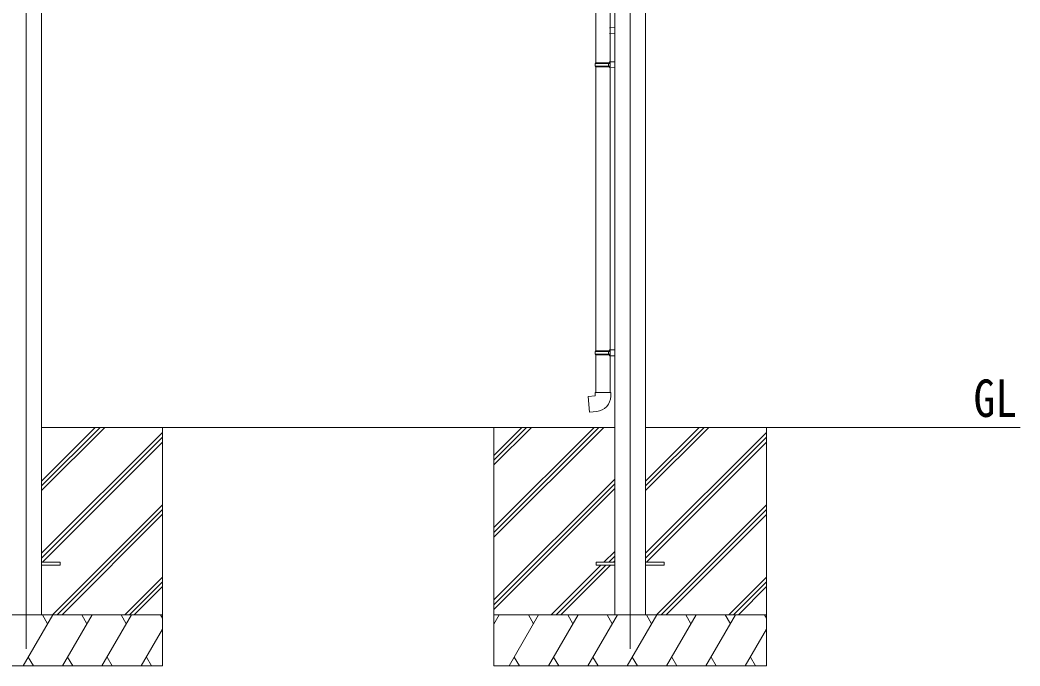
# Model space of a CAD drawing. Units: millimetres at full size, sheet at 1:30; details may follow other scales. Extents: x -8385 to 8479, y -5853 to 5787.
# Drawn here: x 3247 to 6181, y -1550 to 345 of the extents above; entities that cross this region are included whole.
import ezdxf
from ezdxf.enums import TextEntityAlignment as Align

# ---------------------------------------------------------------- set-up
doc = ezdxf.new("R2010")
doc.units = ezdxf.units.MM
doc.header["$LTSCALE"] = 30
for name, color, linetype, lineweight in [('0-0_0', 7, 'Continuous', 9), ('0-1_本体', 4, 'Continuous', 9), ('0-2_部品', 7, 'Continuous', 9), ('0-8_PARTS2', 2, 'Continuous', 9), ('1-2_GLASS_SEAL', 7, 'Continuous', 9)]:
    doc.layers.add(name, color=color, linetype=linetype, lineweight=lineweight)
doc.styles.add('ＭＳ ゴシック', font='')
doc.styles.get('ＭＳ ゴシック').set_extended_font_data('MS Gothic')

msp = doc.modelspace()

# ---------------------------------------------------------------- linework, layer by layer
at = {"layer": '0-0_0'}
for p, q in [((3310.43, -1035.53), (3496.06, -849.9)), ((3310.43, -1021.39), (3481.92, -849.9)), ((3310.43, -1007.24), (3467.78, -849.9)), ((3310.43, -849.9), (4992.03, -849.9)), ((3665.23, -849.9), (3665.23, -1549.9)), ((4637.23, -849.92), (4637.23, -1549.92)), ((4637.23, -1144.09), (4931.41, -849.92)), ((4637.23, -1158.24), (4945.55, -849.92)), ((4637.23, -1172.38), (4959.7, -849.92)), ((4637.23, -960.25), (4747.56, -849.92)), ((4637.23, -946.11), (4733.42, -849.92)), ((4637.23, -931.96), (4719.28, -849.92)), ((6180.71, -849.92), (5082.43, -849.92)), ((5082.43, -1035.55), (5268.06, -849.92)), ((5082.43, -1021.4), (5253.92, -849.92)), ((5082.43, -1007.26), (5239.78, -849.92)), ((5437.23, -849.92), (5437.23, -1549.92)), ((3310.43, -1219.37), (3665.23, -864.58)), ((3310.43, -1233.52), (3665.23, -878.72)), ((5082.43, -1219.39), (5437.23, -864.6)), ((5082.43, -1233.54), (5437.23, -878.74)), ((3312.69, -1245.4), (3665.23, -892.86)), ((5084.69, -1245.42), (5437.23, -892.88)), ((4637.23, -1356.23), (4992.03, -1001.43)), ((4637.23, -1370.37), (4992.03, -1015.57)), ((4637.23, -1384.51), (4992.03, -1029.71)), ((3342.04, -1399.9), (3665.23, -1076.71)), ((5114.04, -1399.92), (5437.23, -1076.73)), ((3356.18, -1399.9), (3665.23, -1090.85)), ((3370.33, -1399.9), (3665.23, -1104.99)), ((5128.18, -1399.92), (5437.23, -1090.87)), ((5142.33, -1399.92), (5437.23, -1105.01)), ((4960.17, -1245.42), (4992.03, -1213.56)), ((4974.32, -1245.42), (4992.03, -1227.7)), ((4805.67, -1399.92), (4951.17, -1254.42)), ((4819.82, -1399.92), (4965.32, -1254.42)), ((4833.96, -1399.92), (4979.46, -1254.42)), ((4988.46, -1245.42), (4992.03, -1241.84)), ((3554.17, -1399.9), (3665.23, -1288.84)), ((5326.17, -1399.92), (5437.23, -1288.86)), ((3568.32, -1399.9), (3665.23, -1302.98)), ((3582.46, -1399.9), (3665.23, -1317.12)), ((5340.32, -1399.92), (5437.23, -1303)), ((5354.46, -1399.92), (5437.23, -1317.14)), ((3665.23, -1399.9), (2865.23, -1399.9)), ((3256.39, -1549.9), (3342.99, -1399.9)), ((3327.99, -1425.88), (3312.99, -1399.9)), ((3371.86, -1549.9), (3458.46, -1399.9)), ((3443.46, -1425.88), (3428.46, -1399.9)), ((3487.33, -1549.9), (3573.93, -1399.9)), ((3543.93, -1399.9), (3558.93, -1425.88)), ((3659.4, -1399.9), (3665.23, -1410)), ((5437.23, -1399.92), (4637.23, -1399.92)), ((4637.23, -1427.42), (4653.11, -1399.92)), ((4681.98, -1549.92), (4768.58, -1399.92)), ((4753.58, -1425.9), (4738.58, -1399.92)), ((4797.45, -1549.92), (4884.05, -1399.92)), ((4869.05, -1425.9), (4854.05, -1399.92)), ((4912.92, -1549.92), (4999.52, -1399.92)), ((4984.52, -1425.9), (4969.52, -1399.92)), ((5028.39, -1549.92), (5114.99, -1399.92)), ((5099.99, -1425.9), (5084.99, -1399.92)), ((5143.86, -1549.92), (5230.46, -1399.92)), ((5215.46, -1425.9), (5200.46, -1399.92)), ((5259.33, -1549.92), (5345.93, -1399.92)), ((5315.93, -1399.92), (5330.93, -1425.9)), ((5431.4, -1399.92), (5437.23, -1410.02)), ((3602.8, -1549.9), (3665.23, -1441.76)), ((5374.8, -1549.92), (5437.23, -1441.78)), ((3271.39, -1523.92), (3286.39, -1549.9)), ((3386.86, -1523.92), (3401.86, -1549.9)), ((3502.33, -1523.92), (3517.33, -1549.9)), ((3617.8, -1523.92), (3632.8, -1549.9)), ((4696.98, -1523.94), (4711.98, -1549.92)), ((4812.45, -1523.94), (4827.45, -1549.92)), ((4927.92, -1523.94), (4942.92, -1549.92)), ((5043.39, -1523.94), (5058.39, -1549.92)), ((5158.86, -1523.94), (5173.86, -1549.92)), ((5274.33, -1523.94), (5289.33, -1549.92)), ((5389.8, -1523.94), (5404.8, -1549.92)), ((2865.23, -1549.9), (3665.23, -1549.9)), ((4637.23, -1549.92), (5437.23, -1549.92))]:
    msp.add_line(p, q, dxfattribs=at)
at = {"layer": '0-1_本体'}
msp.add_line((4992.03, 1480.08), (4992.03, -1399.92), dxfattribs=at)
for points in [[(3292.73, 1476.48), (3310.43, 1476.48), (3310.43, -1399.9)], [(5064.73, 1480.08), (5082.43, 1480.08), (5082.43, -1399.92)]]:
    msp.add_lwpolyline(points, dxfattribs=at)
at = {"layer": '0-2_部品'}
for p, q in [((4936.03, 1164.03), (4936.03, 219.84)), ((4978.03, 1161.47), (4978.03, 222.4)), ((4934.03, 217.84), (4935.03, 219.84)), ((4934.03, 217.84), (4978.03, 217.84)), ((4934.03, 217.84), (4934.03, 209.84)), ((4934.03, 209.84), (4978.03, 209.84)), ((4934.03, 209.84), (4935.03, 207.84)), ((4935.03, 219.84), (4978.03, 219.84)), ((4935.03, 207.84), (4978.03, 207.84)), ((4936.03, 207.84), (4936.03, -625.32)), ((4973.56, 217.84), (4973.13, 219.84)), ((4976.03, 222.34), (4992.03, 222.81)), ((4976.03, 220.34), (4976.03, 222.34)), ((4976.03, 220.34), (4978.03, 220.34)), ((4976.03, 205.34), (4976.03, 207.34)), ((4992.03, 222.81), (4992.03, 204.87)), ((4976.03, 205.34), (4992.03, 204.87)), ((4978.03, 205.28), (4978.03, -622.76)), ((4934.03, -627.32), (4935.03, -625.32)), ((4934.03, -627.32), (4978.03, -627.32)), ((4934.03, -627.32), (4934.03, -635.32)), ((4934.03, -635.32), (4978.03, -635.32)), ((4934.03, -635.32), (4935.03, -637.32)), ((4935.03, -625.32), (4978.03, -625.32)), ((4935.03, -637.32), (4978.03, -637.32)), ((4936.03, -637.32), (4936.03, -747.32)), ((4973.56, -627.32), (4973.13, -625.32)), ((4976.03, -622.82), (4992.03, -622.35)), ((4976.03, -624.82), (4976.03, -622.82)), ((4976.03, -624.82), (4978.03, -624.82)), ((4976.03, -639.82), (4976.03, -637.82)), ((4976.03, -639.82), (4992.03, -640.29)), ((4978.03, -639.88), (4978.03, -747.32)), ((4992.03, -622.35), (4992.03, -640.29)), ((4934.03, -747.32), (4980.03, -747.32)), ((4934.03, -757.32), (4934.03, -747.32)), ((4980.03, -747.32), (4980.03, -758.24))]:
    msp.add_line(p, q, dxfattribs=at)
at = {"layer": '0-2_部品', "color": 4}
for p, q in [((3365.03, -1245.4), (3310.23, -1245.4)), ((4937.23, -1245.42), (4937.23, -1254.42)), ((4992.03, -1245.42), (4937.23, -1245.42)), ((4992.03, -1254.42), (4937.23, -1254.42)), ((5137.23, -1245.42), (5082.43, -1245.42)), ((5137.23, -1254.42), (5082.43, -1254.42)), ((5137.23, -1245.42), (5137.23, -1254.42))]:
    msp.add_line(p, q, dxfattribs=at)
at = {"layer": '0-2_部品'}
for points in [[(4973.56, 217.84), (4973.56, 209.84), (4973.13, 207.84)], [(4976.03, 207.34), (4978.03, 207.34), (4978.03, 220.34)], [(4973.56, -627.32), (4973.56, -635.32), (4973.13, -637.32)], [(4976.03, -637.82), (4978.03, -637.82), (4978.03, -624.82)], [(4938.95, -803.07), (4918.12, -804.89), (4914.11, -759.07), (4934.03, -757.32)]]:
    msp.add_lwpolyline(points, dxfattribs=at)
at = {"layer": '0-2_部品', "color": 4}
msp.add_lwpolyline([(3365.03, -1245.4), (3365.03, -1254.4), (3310.23, -1254.4)], dxfattribs=at)
at = {"layer": '0-2_部品'}
msp.add_arc((4935.03, -758.24), 45, 275, 0, dxfattribs=at)
at = {"layer": '0-8_PARTS2'}
for p, q in [((3265.23, 1450.1), (3265.23, -1499.9)), ((5037.23, 1450.05), (5037.23, -1499.95))]:
    msp.add_line(p, q, dxfattribs=at)
at = {"layer": '1-2_GLASS_SEAL'}
for p, q in [((4976.03, 322.32), (4992.03, 322.79)), ((4992.03, 322.79), (4992.03, 304.85)), ((4976.03, 305.32), (4992.03, 304.85))]:
    msp.add_line(p, q, dxfattribs=at)

# ---------------------------------------------------------------- texts
at = {"layer": '0-0_0', "style": 'ＭＳ ゴシック', "width": 0.85}
msp.add_text('GL', height=110, dxfattribs=at).set_placement((6044.46, -852.33), align=Align.BOTTOM_LEFT)

doc.saveas('drawing.dxf')
